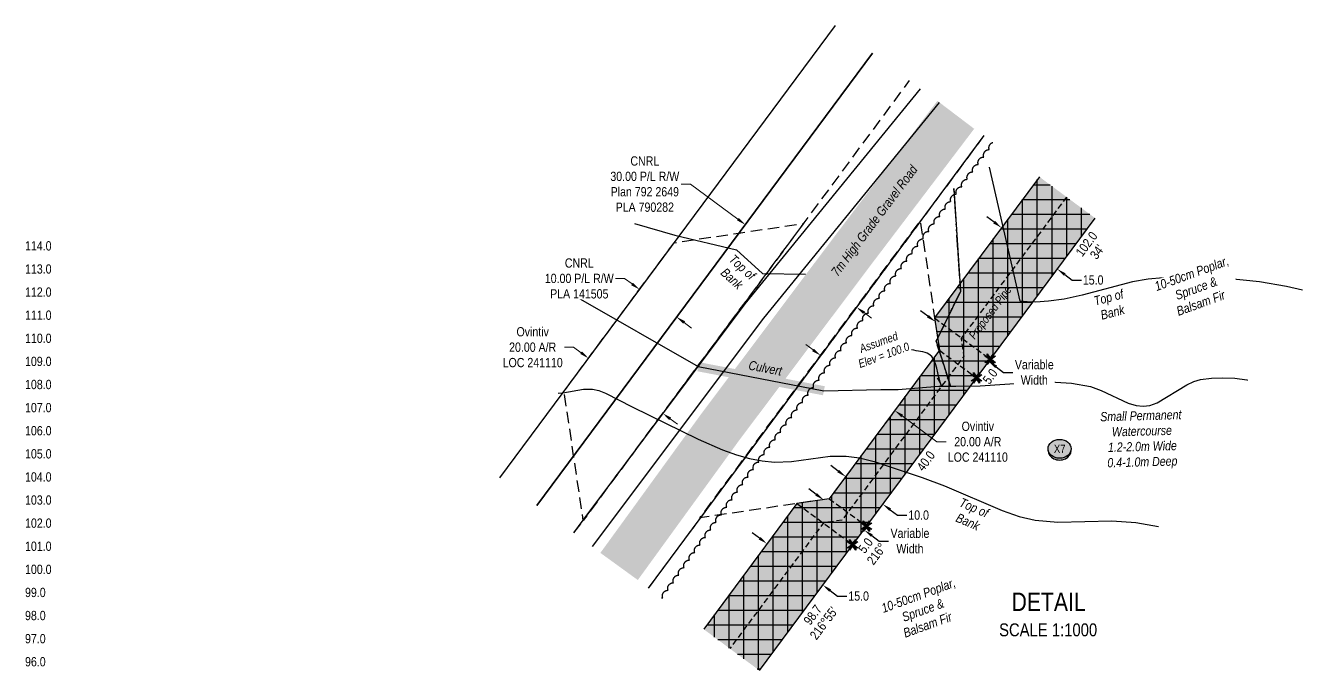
# Model space of a CAD drawing. Extents: x 391856 to 401992, y 6055951 to 6064954.
# Drawn here: x 399162 to 400543, y 6063983 to 6064681 of the extents above; entities that cross this region are included whole.
import ezdxf
from ezdxf.enums import TextEntityAlignment as Align

# ---------------------------------------------------------------- set-up
doc = ezdxf.new("R2010")
doc.units = 0
doc.header["$LTSCALE"] = 5
doc.header["$PDSIZE"] = 0.5
for name, pattern in [('0', [1, 1, 0]), ('foc-ACCESSROAD', [3.75, 2.5, -1.25]), ('foc-TOPO-ephemeral', [6.25, 3.125, -0.625, 0.625, -0.625, 0.625, -0.625]), ('foc-TRAV', [1.875, 1.25, -0.625]), ('UG_PIPE', [1.875, 1.25, -0.625])]:
    doc.linetypes.add(name, pattern=pattern)
doc.layers.get('Defpoints').update_dxf_attribs({"color": 9})
for name, color, linetype, lineweight in [('AS-GENERAL', 48, 'Continuous', 18), ('C-RW-T', 13, 'Continuous', 9), ('F-AR-T', 190, 'Continuous', 9), ('T-TEXT', 48, 'Continuous', 18)]:
    doc.layers.add(name, color=color, linetype=linetype, lineweight=lineweight)
for name, color, linetype in [('AS-PIPE-UG', 44, 'UG_PIPE'), ('AS-ROADS', 254, 'Continuous'), ('C-RW', 13, 'Continuous'), ('DETAIL-T', 7, 'Continuous'), ('F-AR', 190, 'foc-ACCESSROAD'), ('F-RW', 190, 'Continuous'), ('L-BD', 7, 'Continuous'), ('L-BD1', 253, 'Continuous'), ('L-MON', 1, 'Continuous'), ('P-CROSSINGS', 250, 'Continuous'), ('P-PROPOSED', 10, 'Continuous'), ('P-PROPOSED-H', 21, 'Continuous'), ('P-TEMP-BLUE-BORE-H', 131, 'Continuous'), ('P-TEMP-NO CUT-H', 104, 'Continuous'), ('P-TRAV', 4, 'foc-TRAV'), ('P-TXT', 4, 'Continuous'), ('S-T7', 7, 'Continuous'), ('T-BUSH', 110, '0'), ('T-BUSH-T', 110, 'Continuous'), ('T-CREEK', 160, 'Continuous'), ('T-DRAW', 143, 'foc-TOPO-ephemeral'), ('T-SLOPE', 48, 'Continuous'), ('T-WATER-T', 170, 'Continuous')]:
    doc.layers.add(name, color=color, linetype=linetype)
doc.styles.add('80', font='ARIALN.TTF', dxfattribs={"height": 10})
doc.styles.add('80CG', font='ARIALN.TTF', dxfattribs={"height": 10})
doc.styles.add('80L', font='ARIALN.TTF', dxfattribs={"height": 10})
doc.styles.add('Crossing', font='ARIALN.TTF', dxfattribs={"height": 10})
doc.styles.add('foc-LtypeFont', font='ARIALN.TTF', dxfattribs={"height": 7.35})
doc.linetypes.add('foc-TOPO-flowdirection-NOLINE', pattern='A,0,[">",foc-LtypeFont,S=0.3,R=0,X=0,Y=-0.945],-20,[">",foc-LtypeFont,S=0.3,R=0,X=0,Y=-0.945],0', length=20)
doc.dimstyles.new('Compass 5 000', dxfattribs={"dimscale": 5, "dimtxt": 9, "dimasz": 2, "dimexe": 0.2, "dimexo": 0.0625, "dimgap": 0.5, "dimtad": 0, "dimtih": 1, "dimtoh": 1, "dimzin": 0, "dimdsep": 46, "dimtxsty": '80CG', "dimcen": 0.1, "dimse1": 1, "dimse2": 1, "dimclrd": 256, "dimclrt": 256, "dimaunit": 1, "dimadec": 4, "dimazin": 0, "dimtfac": 0.06, "dimtofl": 0, "dimtmove": 0, "dimatfit": 1, "dimfxl": 0.2, "dimtolj": 1, "dimtzin": 0, "dimlwd": -1, "dimarcsym": 0})

# ---------------------------------------------------------------- blocks, each defined once
blk = doc.blocks.new('*D186')
at = {"layer": 'Defpoints', "color": 0, "transparency": 16777216}
for p in [(399764.6, 6064312.4), (399770.9, 6064320.8), (399844.9, 6064252.8)]:
    blk.add_point(p, dxfattribs=at)
at = {"layer": 'F-AR-T', "transparency": 16777216}
for p, q in [((399754.8, 6064332.7), (399744.8, 6064332.7)), ((399762.8, 6064326.8), (399754.8, 6064332.7)), ((399859.2, 6064255.3), (399867.2, 6064249.3))]:
    blk.add_line(p, q, dxfattribs=at)
for points in [[(399763.8, 6064328.1), (399761.9, 6064325.4), (399770.9, 6064320.8)], [(399860.2, 6064256.6), (399858.2, 6064253.9), (399851.2, 6064261.2)]]:
    blk.add_solid(points, dxfattribs=at)
at = {"layer": 'F-AR-T', "transparency": 16777216, "insert": (399710.5, 6064332.7), "char_height": 10, "attachment_point": 5, "style": '80CG', "bg_fill": 3, "box_fill_scale": 1.1, "bg_fill_color": 256, "bg_fill_true_color": 13158600, "bg_fill_transparency": 0}
blk.add_mtext('\\A1;Ovintiv\\P20.00 A/R\\PLOC 241110', dxfattribs=at)
blk = doc.blocks.new('*D187')
at = {"layer": 'Defpoints', "color": 0, "transparency": 16777216}
for p in [(400012.3, 6064311), (400102.1, 6064264.2), (400092.6, 6064251.4)]:
    blk.add_point(p, dxfattribs=at)
at = {"layer": 'F-AR-T', "transparency": 16777216}
for p, q in [((400013.8, 6064329.8), (400005.8, 6064335.7)), ((400110.2, 6064258.3), (400147.7, 6064230.4)), ((400147.7, 6064230.4), (400157.7, 6064230.4))]:
    blk.add_line(p, q, dxfattribs=at)
for points in [[(400014.8, 6064331.1), (400012.8, 6064328.4), (400021.8, 6064323.8)], [(400111.2, 6064259.6), (400109.2, 6064256.9), (400102.1, 6064264.2)]]:
    blk.add_solid(points, dxfattribs=at)
at = {"layer": 'F-AR-T', "transparency": 16777216, "insert": (400192, 6064230.4), "char_height": 10, "attachment_point": 5, "style": '80CG', "bg_fill": 3, "box_fill_scale": 1.1, "bg_fill_color": 256, "bg_fill_true_color": 13158600, "bg_fill_transparency": 0}
blk.add_mtext('\\A1;Ovintiv\\P20.00 A/R\\PLOC 241110', dxfattribs=at)
blk = doc.blocks.new('*D185')
at = {"layer": 'Defpoints', "color": 0, "transparency": 16777216}
for p in [(400288.8, 6064557.8), (400349, 6064513.1), (400278, 6064417.3)]:
    blk.add_point(p, dxfattribs=at)
at = {"layer": 'P-TXT', "transparency": 16777216}
for p, q in [((400209.7, 6064468), (400201.7, 6064473.9)), ((400286, 6064411.4), (400294, 6064405.4)), ((400294, 6064405.4), (400304, 6064405.4))]:
    blk.add_line(p, q, dxfattribs=at)
for points in [[(400210.7, 6064469.3), (400208.7, 6064466.6), (400217.7, 6064462)], [(400287, 6064412.7), (400285, 6064410), (400278, 6064417.3)]]:
    blk.add_solid(points, dxfattribs=at)
at = {"layer": 'P-TXT', "transparency": 16777216, "insert": (400316.8, 6064405.4), "char_height": 10, "attachment_point": 5, "style": '80CG'}
blk.add_mtext('\\A1;15.0', dxfattribs=at)
blk = doc.blocks.new('*D188')
at = {"layer": 'Defpoints', "color": 0, "transparency": 16777216}
for p in [(400046, 6064188.6), (400086.1, 6064158.8), (400089.2, 6064162.9)]:
    blk.add_point(p, dxfattribs=at)
at = {"layer": 'P-TXT', "transparency": 16777216}
for p, q in [((400041, 6064198.6), (400033, 6064204.6)), ((400097.2, 6064156.9), (400105.3, 6064151)), ((400105.3, 6064151), (400115.3, 6064151))]:
    blk.add_line(p, q, dxfattribs=at)
for points in [[(400042, 6064200), (400040, 6064197.3), (400049, 6064192.7)], [(400098.2, 6064158.3), (400096.2, 6064155.6), (400089.2, 6064162.9)]]:
    blk.add_solid(points, dxfattribs=at)
at = {"layer": 'P-TXT', "transparency": 16777216, "insert": (400128, 6064151), "char_height": 10, "attachment_point": 5, "style": '80CG'}
blk.add_mtext('\\A1;10.0', dxfattribs=at)
blk = doc.blocks.new('*D189')
at = {"layer": 'Defpoints', "color": 0, "transparency": 16777216}
for p in [(400024.3, 6064075.4), (399914, 6064052.6), (399974.2, 6064007.9)]:
    blk.add_point(p, dxfattribs=at)
at = {"layer": 'P-TXT', "transparency": 16777216}
for p, q in [((399956, 6064126), (399948, 6064132)), ((400032.3, 6064069.4), (400040.3, 6064063.4)), ((400040.3, 6064063.4), (400050.3, 6064063.4))]:
    blk.add_line(p, q, dxfattribs=at)
for points in [[(399957, 6064127.3), (399955, 6064124.7), (399964, 6064120)], [(400033.3, 6064070.7), (400031.3, 6064068.1), (400024.3, 6064075.4)]]:
    blk.add_solid(points, dxfattribs=at)
at = {"layer": 'P-TXT', "transparency": 16777216, "insert": (400063.1, 6064063.4), "char_height": 10, "attachment_point": 5, "style": '80CG'}
blk.add_mtext('\\A1;15.0', dxfattribs=at)
blk = doc.blocks.new('*D190')
at = {"layer": 'Defpoints', "color": 0, "transparency": 16777216}
for p in [(400145.9, 6064360.1), (400203.7, 6064317.2), (400203.8, 6064317.4)]:
    blk.add_point(p, dxfattribs=at)
at = {"layer": 'P-TXT', "transparency": 16777216}
for p, q in [((400138, 6064366.2), (400130, 6064372.2)), ((400211.9, 6064311.5), (400219.9, 6064305.5)), ((400219.9, 6064305.5), (400229.9, 6064305.5))]:
    blk.add_line(p, q, dxfattribs=at)
for points in [[(400139, 6064367.6), (400137, 6064364.9), (400146.1, 6064360.3)], [(400212.9, 6064312.8), (400210.9, 6064310.1), (400203.8, 6064317.4)]]:
    blk.add_solid(points, dxfattribs=at)
at = {"layer": 'P-TXT', "transparency": 16777216, "insert": (400253.1, 6064305.5), "char_height": 10, "attachment_point": 5, "style": '80CG', "bg_fill": 3, "box_fill_scale": 1.1, "bg_fill_color": 256, "bg_fill_true_color": 13158600, "bg_fill_transparency": 0}
blk.add_mtext('\\A1;Variable\\PWidth', dxfattribs=at)
blk = doc.blocks.new('*D191')
at = {"layer": 'Defpoints', "color": 0, "transparency": 16777216}
for p in [(400025.5, 6064168), (400069.3, 6064134.8), (400069.7, 6064135.3)]:
    blk.add_point(p, dxfattribs=at)
at = {"layer": 'P-TXT', "transparency": 16777216}
for p, q in [((400017.1, 6064173.4), (400009.1, 6064179.4)), ((400077.4, 6064128.9), (400085.4, 6064123)), ((400085.4, 6064123), (400095.4, 6064123))]:
    blk.add_line(p, q, dxfattribs=at)
for points in [[(400018.1, 6064174.8), (400016.1, 6064172.1), (400025.2, 6064167.5)], [(400078.4, 6064130.2), (400076.4, 6064127.6), (400069.3, 6064134.8)]]:
    blk.add_solid(points, dxfattribs=at)
at = {"layer": 'P-TXT', "transparency": 16777216, "insert": (400118.6, 6064123), "char_height": 10, "attachment_point": 5, "style": '80CG'}
blk.add_mtext('\\A1;Variable\\PWidth', dxfattribs=at)
blk = doc.blocks.new('TEMP')
h = blk.add_hatch(color=255)
h.dxf.hatch_style = 1
h.paths.add_polyline_path([(0, 0.25), (-0.67, 1.15), (-0.67, 0.67), (-1.15, 0.67), (-0.25, 0), (-1.15, -0.67), (-0.67, -0.67), (-0.67, -1.15), (0, -0.25), (0.67, -1.15), (0.67, -0.67), (1.15, -0.67), (0.25, 0), (1.15, 0.67), (0.67, 0.67), (0.67, 1.15)])
h.paths.add_polyline_path([(0.57, 0.85), (0.57, 0.57), (0.85, 0.57), (0.08, 0), (0.85, -0.57), (0.57, -0.57), (0.57, -0.85), (0, -0.08), (-0.57, -0.85), (-0.57, -0.57), (-0.85, -0.57), (-0.08, 0), (-0.85, 0.57), (-0.57, 0.57), (-0.57, 0.85), (0, 0.08)], flags=16)
h = blk.add_hatch(color=1)
h.dxf.hatch_style = 1
h.paths.add_polyline_path([(0, 0.08), (-0.57, 0.85), (-0.57, 0.57), (-0.85, 0.57), (-0.08, 0), (-0.85, -0.57), (-0.57, -0.57), (-0.57, -0.85), (0, -0.08), (0.57, -0.85), (0.57, -0.57), (0.85, -0.57), (0.08, 0), (0.85, 0.57), (0.57, 0.57), (0.57, 0.85)])
at = {"color": 1}
for p, q in [((-0.08, 0), (0.08, 0)), ((0, 0.08), (0, -0.08))]:
    blk.add_line(p, q, dxfattribs=at)
at = {"color": 255, "flags": 128}
blk.add_lwpolyline([(-0.25, 0), (-1.15, 0.67), (-0.67, 0.67), (-0.67, 1.15), (0, 0.25), (0.67, 1.15), (0.67, 0.67), (1.15, 0.67), (0.25, 0), (1.15, -0.67), (0.67, -0.67), (0.67, -1.15), (0, -0.25), (-0.67, -1.15), (-0.67, -0.67), (-1.15, -0.67)], close=True, dxfattribs=at)
at = {"color": 1, "flags": 128}
blk.add_lwpolyline([(-0.08, 0), (-0.85, 0.57), (-0.57, 0.57), (-0.57, 0.85), (0, 0.08), (0.57, 0.85), (0.57, 0.57), (0.85, 0.57), (0.08, 0), (0.85, -0.57), (0.57, -0.57), (0.57, -0.85), (0, -0.08), (-0.57, -0.85), (-0.57, -0.57), (-0.85, -0.57)], close=True, dxfattribs=at)
blk = doc.blocks.new('*D192')
at = {"layer": 'C-RW-T', "transparency": 16777216}
for p, q in [((399810, 6064407.1), (399800, 6064407.1)), ((399818, 6064401.2), (399810, 6064407.1)), ((399874.3, 6064359.5), (399882.3, 6064353.5))]:
    blk.add_line(p, q, dxfattribs=at)
for points in [[(399819, 6064402.5), (399817, 6064399.8), (399826.1, 6064395.2)], [(399875.3, 6064360.8), (399873.3, 6064358.1), (399866.2, 6064365.4)]]:
    blk.add_solid(points, dxfattribs=at)
at = {"layer": 'Defpoints', "color": 0, "transparency": 16777216}
for p in [(399826.1, 6064395.2), (399829.9, 6064400.4), (399870.1, 6064370.5)]:
    blk.add_point(p, dxfattribs=at)
at = {"layer": 'C-RW-T', "transparency": 16777216, "insert": (399760.9, 6064407.1), "char_height": 10, "attachment_point": 5, "style": '80CG', "bg_fill": 3, "box_fill_scale": 1.1, "bg_fill_color": 256, "bg_fill_true_color": 13158600, "bg_fill_transparency": 0}
blk.add_mtext('\\A1;CNRL\\P10.00 P/L R/W\\PPLA 141505', dxfattribs=at)
blk = doc.blocks.new('*D193')
at = {"layer": 'C-RW-T', "transparency": 16777216}
for p, q in [((399881.3, 6064509.2), (399871.3, 6064509.2)), ((399932.4, 6064471.3), (399881.3, 6064509.2)), ((400068.9, 6064370.1), (400076.9, 6064364.1))]:
    blk.add_line(p, q, dxfattribs=at)
for points in [[(399933.4, 6064472.7), (399931.4, 6064470), (399940.4, 6064465.4)], [(400069.9, 6064371.4), (400067.9, 6064368.7), (400060.9, 6064376)]]:
    blk.add_solid(points, dxfattribs=at)
at = {"layer": 'Defpoints', "color": 0, "transparency": 16777216}
for p in [(400060.9, 6064376), (399816, 6064297.7), (399936.5, 6064208.4)]:
    blk.add_point(p, dxfattribs=at)
at = {"layer": 'C-RW-T', "transparency": 16777216, "insert": (399831.8, 6064509.2), "char_height": 10, "attachment_point": 5, "style": '80CG'}
blk.add_mtext('\\A1;CNRL\\P30.00 P/L R/W\\PPlan 792 2649\\PPLA 790282', dxfattribs=at)
blk = doc.blocks.new('xing2')
h = blk.add_hatch(color=50)
h.dxf.hatch_style = 1
edge = h.paths.add_edge_path()
edge.add_ellipse((0, 0), major_axis=(-12.5, 0), ratio=0.816297, start_angle=0, end_angle=360)
h = blk.add_hatch(color=250)
h.dxf.hatch_style = 1
edge = h.paths.add_edge_path()
edge.add_ellipse((0, -2), major_axis=(-12.5, 0), ratio=0.816297, start_angle=0, end_angle=180)
edge.add_line((12.5, -2), (12.5, 0))
edge.add_ellipse((0, 0), major_axis=(-12.5, 0), ratio=0.816297, start_angle=0, end_angle=180, ccw=False)
edge.add_line((-12.5, 0), (-12.5, -2))
at = {"color": 250}
blk.add_ellipse((0, 0), major_axis=(-12.5, 0), ratio=0.816297, dxfattribs=at)
blk.add_ellipse((0, -2), major_axis=(-12.5, 0), ratio=0.816297, start_param=0, end_param=3.141593, dxfattribs=at)
at = {"color": 250, "style": 'Crossing'}
blk.add_attdef('CROSSING', text='', height=9, dxfattribs=at).set_placement((0.1, 0), align=Align.MIDDLE_CENTER)
at = {"color": 250, "style": 'Crossing', "flags": 1}
for tag, p in [('OWNER', (0.1, -12.5)), ('DESCRIPTION', (0.1, -25.8)), ('LOCATION', (0.1, -39.3)), ('DWG_REF', (0.1, -52.8))]:
    blk.add_attdef(tag, text='', height=9, dxfattribs=at).set_placement(p, align=Align.MIDDLE_CENTER)

msp = doc.modelspace()

# ---------------------------------------------------------------- hatches: boundary and pattern name
at = {"layer": 'P-PROPOSED-H'}
h = msp.add_hatch(color=256, dxfattribs=at)
h.dxf.hatch_style = 1
h.paths.add_polyline_path([(400318.822, 6064472.414), (400258.588, 6064517.1), (400145.282, 6064364.369), (400150.466, 6064329.397), (400031.347, 6064168.831), (399996.367, 6064163.639), (399895.462, 6064027.623), (399955.695, 6063982.937)])
at = {"layer": 'P-TEMP-BLUE-BORE-H'}
h = msp.add_hatch(color=256, dxfattribs=at)
h.dxf.hatch_style = 1
h.paths.add_polyline_path([(400318.822, 6064472.414), (400258.588, 6064517.1), (400145.282, 6064364.369), (400150.466, 6064329.397), (400031.347, 6064168.831), (399996.367, 6064163.639), (399895.462, 6064027.623), (399955.695, 6063982.937)])
at = {"layer": 'P-TEMP-NO CUT-H'}
h = msp.add_hatch(dxfattribs=at)
h.set_pattern_fill('ANSI37', color=256, scale=5, angle=45)
h.set_pattern_definition([(90, (-8e-10, 718.848), (-15.875, 3e-15), []), (180, (-8e-10, 718.848), (-3e-15, -15.875), [])])
h.paths.add_polyline_path([(400318.822, 6064472.414), (400258.588, 6064517.1), (400145.282, 6064364.369), (400150.466, 6064329.397), (400031.347, 6064168.831), (399996.367, 6064163.639), (399895.462, 6064027.623), (399955.695, 6063982.937)])

# ---------------------------------------------------------------- linework, layer by layer
at = {"layer": 'AS-GENERAL', "const_width": 10, "flags": 128}
msp.add_lwpolyline([(400025.499, 6064285.618), (399889.611, 6064311.588)], dxfattribs=at)
at = {"layer": 'AS-PIPE-UG', "flags": 128}
msp.add_lwpolyline([(400288.058, 6064495.237), (400173.855, 6064342.106), (400176.714, 6064322.819), (400045.258, 6064145.622), (400025.088, 6064142.628), (399923.697, 6064006.676)], dxfattribs=at)
at = {"layer": 'AS-ROADS', "const_width": 50, "flags": 128}
msp.add_lwpolyline([(399803.987, 6064095.486), (399912.97, 6064245.742), (400056.851, 6064437.426), (400168.18, 6064584.172)], dxfattribs=at)
at = {"layer": 'C-RW'}
for points in [[(399674.809, 6064191.321), (400037.938, 6064680.795)], [(399714.976, 6064161.521), (400078.124, 6064650.982)], [(400078.124, 6064650.982), (399714.976, 6064161.521)], [(400198.574, 6064561.623), (399835.448, 6064072.146)]]:
    msp.add_lwpolyline(points, dxfattribs=at)
at = {"layer": 'F-AR', "flags": 128}
for points in [[(399755.117, 6064131.742), (400118.256, 6064621.209)], [(400198.574, 6064561.623), (399835.448, 6064072.146)]]:
    msp.add_lwpolyline(points, dxfattribs=at)
for points in [[(400003.498, 6064466.581), (399765.209, 6064145.342), (399754.837, 6064215.241), (399744.458, 6064285.22), (399863.601, 6064445.839), (399933.674, 6064456.284), (400003.498, 6064466.581)], [(400031.347, 6064168.831), (399891.461, 6064148.067), (400129.756, 6064469.292), (400150.48, 6064329.48), (400031.347, 6064168.831)]]:
    msp.add_lwpolyline(points, close=True, dxfattribs=at)
at = {"layer": 'F-RW'}
for points in [[(399755.014, 6064131.819), (399765.171, 6064145.429), (399940.358, 6064379.526), (400130.079, 6064612.438)], [(400150.177, 6064597.528), (399960.061, 6064364.13), (399774.919, 6064117.051)]]:
    msp.add_lwpolyline(points, dxfattribs=at)
at = {"layer": 'P-PROPOSED', "flags": 128}
for points in [[(400258.588, 6064517.1), (400145.282, 6064364.369), (400150.466, 6064329.397), (400031.347, 6064168.831), (399996.367, 6064163.639), (399895.462, 6064027.623)], [(399955.695, 6063982.937), (400318.822, 6064472.414)]]:
    msp.add_lwpolyline(points, dxfattribs=at)
at = {"layer": 'P-TRAV', "flags": 128}
for points in [[(400145.282, 6064364.369), (400205.516, 6064319.684)], [(400150.466, 6064329.397), (400190.622, 6064299.607)], [(399996.367, 6064163.639), (400056.601, 6064118.953)], [(400031.347, 6064168.831), (400071.503, 6064139.041)]]:
    msp.add_lwpolyline(points, dxfattribs=at)
at = {"layer": 'T-BUSH', "flags": 128}
msp.add_lwpolyline([(399849.89, 6064061.432, -0.05232999), (399851.158, 6064061.56, -0.52056705), (399856.927, 6064069.728, -0.52056705), (399862.696, 6064077.896, -0.52056705), (399868.464, 6064086.065, -0.52056705), (399874.233, 6064094.233, -0.52056705), (399880.002, 6064102.401, -0.52056705), (399885.771, 6064110.569, -0.52056705), (399891.54, 6064118.738, -0.52056705), (399897.309, 6064126.906, -0.52056705), (399903.077, 6064135.074, -0.52056705), (399908.846, 6064143.242, -0.52056705), (399914.615, 6064151.411, -0.52056705), (399920.384, 6064159.579, -0.52056705), (399926.153, 6064167.747, -0.52056705), (399931.922, 6064175.915, -0.52056705), (399937.69, 6064184.084, -0.52056705), (399943.459, 6064192.252, -0.52056705), (399949.228, 6064200.42, -0.52056705), (399955.148, 6064208.479, -0.52056705), (399961.074, 6064216.534, -0.52056705), (399967.001, 6064224.589, -0.52056705), (399972.927, 6064232.644, -0.52056705), (399978.853, 6064240.699, -0.52056705), (399984.779, 6064248.754, -0.52056705), (399990.705, 6064256.809, -0.52056705), (399996.631, 6064264.864, -0.52056705), (400002.557, 6064272.919, -0.52056705), (400008.483, 6064280.974, -0.52056705), (400014.409, 6064289.028, -0.52056705), (400020.335, 6064297.083, -0.52056705), (400026.261, 6064305.138, -0.52056705), (400032.187, 6064313.193, -0.52056705), (400038.113, 6064321.248, -0.52056705), (400044.039, 6064329.303, -0.52056705), (400049.965, 6064337.358, -0.52056705), (400055.891, 6064345.413, -0.52056705), (400061.818, 6064353.468, -0.52056705), (400067.744, 6064361.523, -0.52056705), (400073.67, 6064369.578, -0.52056705), (400079.596, 6064377.633, -0.52056705), (400085.522, 6064385.688, -0.52056705), (400091.448, 6064393.742, -0.52056705), (400097.391, 6064401.785, -0.52056705), (400103.334, 6064409.827, -0.52056705), (400109.278, 6064417.869, -0.52056705), (400115.221, 6064425.912, -0.52056705), (400121.164, 6064433.954, -0.52056705), (400127.107, 6064441.996, -0.52056705), (400133.051, 6064450.038, -0.52056705), (400138.994, 6064458.08, -0.52056705), (400144.937, 6064466.123, -0.52056705), (400150.881, 6064474.165, -0.52056705), (400156.824, 6064482.207, -0.52056705), (400162.767, 6064490.249, -0.52056705), (400168.711, 6064498.291, -0.52056705), (400174.654, 6064506.334, -0.52056705), (400180.597, 6064514.376, -0.52056705), (400186.54, 6064522.418, -0.52056705), (400192.484, 6064530.46, -0.52056705), (400198.427, 6064538.502, -0.52056705), (400204.37, 6064546.545, -0.42358305), (400208.403, 6064554.331, -0.42358305)], format="xyb", dxfattribs=at)
at = {"layer": 'T-CREEK', "linetype": 'foc-TOPO-flowdirection-NOLINE', "flags": 128}
msp.add_lwpolyline([(399757.2, 6064387.653), (399889.511, 6064311.743), (400025.499, 6064285.618), (400086.929, 6064287.035), (400105.721, 6064286.855), (400149.73, 6064290.415), (400168.286, 6064290.699), (400194.548, 6064290.787), (400247.873, 6064294.456), (400270.235, 6064295.134), (400293.402, 6064293.863), (400313.736, 6064290.15), (400325.286, 6064285.998), (400354.753, 6064272.037), (400363.311, 6064269.534), (400370.98, 6064268.794), (400378.218, 6064269.82), (400386.066, 6064272.711), (400418.11, 6064292.132), (400425.786, 6064295.643), (400432.838, 6064297.627), (400444.605, 6064299.178), (400457.126, 6064299.662), (400470.054, 6064299.066), (400482.909, 6064297.411), (400483.843, 6064297.179)], dxfattribs=at)
at = {"layer": 'T-CREEK', "flags": 128}
msp.add_lwpolyline([(399757.2, 6064387.653), (399889.511, 6064311.743), (400025.499, 6064285.618), (400086.929, 6064287.035), (400105.721, 6064286.855), (400149.73, 6064290.415), (400168.286, 6064290.699), (400194.548, 6064290.787), (400247.873, 6064294.456), (400270.235, 6064295.134), (400293.402, 6064293.863), (400313.736, 6064290.15), (400325.286, 6064285.998), (400354.753, 6064272.037), (400363.311, 6064269.534), (400370.98, 6064268.794), (400378.218, 6064269.82), (400386.066, 6064272.711), (400418.11, 6064292.132), (400425.786, 6064295.643), (400432.838, 6064297.627), (400444.605, 6064299.178), (400457.126, 6064299.662), (400470.054, 6064299.066), (400482.909, 6064297.411), (400483.843, 6064297.179)], dxfattribs=at)
at = {"layer": 'T-DRAW', "flags": 128}
msp.add_lwpolyline([(400162.46, 6064290.624), (400146.901, 6064339.328), (400173.271, 6064393.119), (400166.208, 6064504.327)], dxfattribs=at)
at = {"layer": 'T-DRAW', "linetype": 'foc-TOPO-flowdirection-NOLINE', "flags": 128}
msp.add_lwpolyline([(400166.208, 6064504.327), (400173.271, 6064393.119), (400146.901, 6064339.328), (400162.46, 6064290.624)], dxfattribs=at)
at = {"layer": 'T-SLOPE'}
for points in [[(400543.174, 6064394.536), (400525.855, 6064398.286), (400496.532, 6064403.585), (400461.392, 6064407.246), (400426.994, 6064408.545), (400392.664, 6064407.63), (400376.179, 6064406.207), (400359.491, 6064403.292), (400304.929, 6064388.986), (400285.489, 6064384.769), (400268.628, 6064382.589), (400254.702, 6064381.485), (400245.283, 6064381.664), (400237.813, 6064382.663), (400204.689, 6064527.634)], [(399820.812, 6064466.463), (399864.215, 6064454.077), (399930.884, 6064437.931), (399959.099, 6064412.349), (400005.445, 6064411.787)], [(399738.207, 6064283.091), (399743.112, 6064283.317), (399765.511, 6064287.484), (399775.055, 6064287.478), (399781.921, 6064285.917), (399789.405, 6064283.05), (399818.153, 6064268.116), (399889.378, 6064233.296), (399915.848, 6064221.76), (399930.914, 6064216.417), (399945.12, 6064212.444), (399958.742, 6064209.764), (399971.921, 6064208.353), (399990.486, 6064208.973), (400032.139, 6064214.785), (400049.48, 6064214.927), (400063.966, 6064212.879), (400079.981, 6064209.051), (400131.843, 6064191.881), (400156.08, 6064182.871), (400218.279, 6064155.917), (400236.91, 6064149.664), (400253.992, 6064145.652), (400278.625, 6064143.375), (400337.007, 6064144.856), (400362.987, 6064143.155), (400387.319, 6064138.796)]]:
    msp.add_lwpolyline(points, dxfattribs=at)

# ---------------------------------------------------------------- block references
at = {"layer": 'L-MON', "color": 5, "xscale": 5.000000000000034, "yscale": 5.000000000000034, "zscale": 5.000000000000034}
for p in [(400071.503, 6064139.041), (400056.601, 6064118.953)]:
    msp.add_blockref('TEMP', p, dxfattribs=at)
at = {"layer": 'P-CROSSINGS'}
msp.add_blockref('xing2', (400280.507, 6064222.835), dxfattribs=at).add_auto_attribs({'CROSSING': 'X7'})

# ---------------------------------------------------------------- texts
at = {"layer": 'DETAIL-T', "color": 3, "insert": (400214.557, 6064067.235), "char_height": 20, "width": 105.50559, "attachment_point": 1, "style": '80CG'}
msp.add_mtext('\\pi13.9397;DETAIL\\P\\pi0.46289;{\\H0.7x;SCALE 1:1000}', dxfattribs=at)
at = {"layer": 'L-BD', "insert": (400052.424, 6064331.168), "char_height": 9, "attachment_point": 1, "rotation": 20, "style": '80L'}
msp.add_mtext_dynamic_manual_height_columns('\\pi11.27927;{\\fArial Narrow|b0|i1|c0|p34;Assumed\\P\\pi4.36044;Elev = 100.0}', width=65.96849, gutter_width=45, heights=[0], dxfattribs=at)
at = {"layer": 'L-BD1', "style": '80L'}
for s, rotation, p in [('102.0', 53.4295, (400309.577, 6064444.414)), ("34'", 53.4295, (400321.021, 6064435.924)), ('5.0', 53.4295, (400205.276, 6064301.16)), ('40.0', 53.4295, (400135.758, 6064209.638)), ('5.0', 53.4295, (400070.501, 6064118.134)), ('216°', 53.4295, (400082.548, 6064109.197)), ('98.7', 53.0706, (400013.383, 6064043.158)), ("216°55'", 53.0706, (400025.374, 6064034.145))]:
    msp.add_text(s, height=10, rotation=rotation, dxfattribs=at).set_placement(p, align=Align.MIDDLE)
at = {"layer": 'S-T7', "style": '80'}
for s, p in [('114.0', (399161.395, 6064442.377)), ('113.0', (399161.395, 6064417.377)), ('112.0', (399161.395, 6064392.377)), ('111.0', (399161.395, 6064367.377)), ('110.0', (399161.395, 6064342.377)), ('109.0', (399161.395, 6064317.377)), ('108.0', (399161.395, 6064292.377)), ('107.0', (399161.395, 6064267.377)), ('106.0', (399161.395, 6064242.377)), ('105.0', (399161.395, 6064217.377)), ('104.0', (399161.395, 6064192.377)), ('103.0', (399161.395, 6064167.377)), ('102.0', (399161.395, 6064142.377)), ('101.0', (399161.395, 6064117.377)), ('100.0', (399161.395, 6064092.377)), ('99.0', (399161.395, 6064067.377)), ('98.0', (399161.395, 6064042.377)), ('97.0', (399161.395, 6064017.377)), ('96.0', (399161.395, 6063992.377))]:
    msp.add_text(s, height=10, dxfattribs=at).set_placement(p, align=Align.MIDDLE_LEFT)
at = {"layer": 'T-BUSH-T', "insert": (400084.897, 6064053.941), "char_height": 10, "attachment_point": 1, "rotation": 20, "style": '80L'}
msp.add_mtext_dynamic_manual_height_columns('\\pi1.79345;{\\fArial Narrow|b0|i1|c0|p34;10-50cm Poplar,\\P\\pi19.32074;Spruce & \\P\\pi14.76753;Balsam Fir}', width=84.77381, gutter_width=50, heights=[0], dxfattribs=at)
at = {"layer": 'T-TEXT', "char_height": 10, "attachment_point": 1, "style": '80L'}
for s, width, insert, rotation in [('\\pi3.62224;{\\fArial Narrow|b0|i1|c0|p34;7m High Grade Gravel Road}', 151.50779, (400030.306, 6064411.797), 53.162465), ('\\pi0.76282;{\\fArial Narrow|b0|i1|c0|p34;Top of \\P\\pi3.92449;Bank}', 34.07681, (399928.019, 6064434.498), 317.80247), ('\\pi0.76282;{\\fArial Narrow|b0|i1|c0|p34;Top of \\P\\pi3.92449;Bank}', 34.07681, (400315.757, 6064387.133), 14.691836), ('\\pi0.54454;{\\fArial Narrow|b0|i1|c0|p34;Culvert}', 36.82578, (399944.714, 6064318.604), 349.18043), ('\\pi0.76282;{\\fArial Narrow|b0|i1|c0|p34;Top of \\P\\pi3.92449;Bank}', 34.07681, (400174.278, 6064170.458), 336.570202)]:
    msp.add_mtext_dynamic_manual_height_columns(s, width=width, gutter_width=50, heights=[0], dxfattribs=dict(at, insert=insert, rotation=rotation))
at = {"layer": 'T-WATER-T', "insert": (400323.821, 6064262.497), "char_height": 10, "attachment_point": 1, "rotation": 1.533409, "style": '80L'}
msp.add_mtext_dynamic_manual_height_columns('\\pi0.45587;{\\fArial Narrow|b0|i1|c0|p34;Small Permanent \\P\\pi12.6148;Watercourse\\P\\pi7.96951;1.2-2.0m Wide\\P\\pi6.86446;0.4-1.0m Deep}', width=88.45607, gutter_width=50, heights=[0], dxfattribs=at)

# ---------------------------------------------------------------- dimensions: what is measured, and where the dimension line sits
at = {"layer": 'C-RW-T'}
dim = msp.add_linear_dim(base=(400060.876, 6064376.015), p1=(399816.041, 6064297.724), p2=(399936.498, 6064208.36), angle=323.429492, text='CNRL\\P30.00 P/L R/W\\PPlan 792 2649\\PPLA 790282', dimstyle='Compass 5 000', dxfattribs=at)
dim.commit()
dim.dimension.update_dxf_attribs({"geometry": '*D193', "text_midpoint": (399831.831, 6064509.24), "dimtype": 161})
at = {"layer": 'P-TXT'}
for base, p1, p2, picture, middle in [((400277.955, 6064417.328), (400288.799, 6064557.823), (400349.033, 6064513.137), '*D185', (400316.782, 6064405.402)), ((400024.257, 6064075.355), (399913.958, 6064052.556), (399974.192, 6064007.87), '*D189', (400063.084, 6064063.43))]:
    dim = msp.add_linear_dim(base=base, p1=p1, p2=p2, angle=323.429492, text='15.0', dimstyle='Compass 5 000', dxfattribs=at)
    dim.commit()
    dim.dimension.update_dxf_attribs({"geometry": picture, "text_midpoint": middle, "dimtype": 161})
dim = msp.add_aligned_dim(p1=(400025.526, 6064167.967), p2=(400069.687, 6064135.326), distance=-0.602, text='Variable\\PWidth', dimstyle='Compass 5 000', dxfattribs=at)
dim.commit()
dim.dimension.update_dxf_attribs({"geometry": '*D191', "text_midpoint": (400118.649, 6064122.955)})

# ---------------------------------------------------------------- leaders
at = {"layer": 'L-BD', "path_type": 1}
msp.add_leader([(400152.72, 6064290.475), (400139.025, 6064325.252), (400120.351, 6064329.862)], dimstyle='Compass 5 000', override={"dimgap": 0.5, "dimtad": 0}, dxfattribs=at)

# ---------------------------------------------------------------- next in the draw order: texts
at = {"layer": 'T-BUSH-T', "insert": (400380.442, 6064402.184), "char_height": 10, "attachment_point": 1, "rotation": 20, "style": '80L', "bg_fill": 3, "box_fill_scale": 1.15, "bg_fill_color": 256, "bg_fill_true_color": 256, "bg_fill_transparency": 0}
msp.add_mtext_dynamic_manual_height_columns('\\pi1.79345;{\\fArial Narrow|b0|i1|c0|p34;10-50cm Poplar,\\P\\pi19.32074;Spruce & \\P\\pi14.76753;Balsam Fir}', width=84.77381, gutter_width=50, heights=[0], dxfattribs=at)

# ---------------------------------------------------------------- next in the draw order: dimensions: what is measured, and where the dimension line sits
at = {"layer": 'C-RW-T'}
dim = msp.add_aligned_dim(p1=(399870.054, 6064370.548), p2=(399829.868, 6064400.361), distance=6.389, text='CNRL\\P10.00 P/L R/W\\PPLA 141505', dimstyle='Compass 5 000', override={"dimtfill": 1}, dxfattribs=at)
dim.commit()
dim.dimension.update_dxf_attribs({"geometry": '*D192', "text_midpoint": (399760.916, 6064407.146)})
at = {"layer": 'F-AR-T'}
dim = msp.add_linear_dim(base=(400102.126, 6064264.237), p1=(400012.296, 6064310.954), p2=(400092.592, 6064251.385), angle=323.429492, text='Ovintiv\\P20.00 A/R\\PLOC 241110', dimstyle='Compass 5 000', override={"dimtfill": 1}, dxfattribs=at)
dim.commit()
dim.dimension.update_dxf_attribs({"geometry": '*D187', "text_midpoint": (400192.022, 6064230.404), "dimtype": 161})

# ---------------------------------------------------------------- next in the draw order: dimensions: what is measured, and where the dimension line sits
dim = msp.add_linear_dim(base=(399770.878, 6064320.816), p1=(399844.927, 6064252.81), p2=(399764.624, 6064312.385), angle=143.429103, text='Ovintiv\\P20.00 A/R\\PLOC 241110', dimstyle='Compass 5 000', override={"dimtfill": 1}, dxfattribs=at)
dim.commit()
dim.dimension.update_dxf_attribs({"geometry": '*D186', "text_midpoint": (399710.508, 6064332.745), "dimtype": 161})
at = {"layer": 'P-TXT'}
dim = msp.add_linear_dim(base=(400203.83, 6064317.41), p1=(400145.917, 6064360.086), p2=(400203.692, 6064317.225), angle=323.429492, text='Variable\\PWidth', dimstyle='Compass 5 000', override={"dimtfill": 1}, dxfattribs=at)
dim.commit()
dim.dimension.update_dxf_attribs({"geometry": '*D190', "text_midpoint": (400253.143, 6064305.483), "dimtype": 161})
dim = msp.add_linear_dim(base=(400089.192, 6064162.884), p1=(400045.991, 6064188.57), p2=(400086.147, 6064158.78), angle=323.429492, text='10.0', dimstyle='Compass 5 000', dxfattribs=at)
dim.commit()
dim.dimension.update_dxf_attribs({"geometry": '*D188', "text_midpoint": (400128.018, 6064150.959), "dimtype": 161})

# ---------------------------------------------------------------- next in the draw order: block references
at = {"layer": 'L-MON', "color": 5, "xscale": 5.000000000000034, "yscale": 5.000000000000034, "zscale": 5.000000000000034}
for p in [(400205.516, 6064319.684), (400190.622, 6064299.607)]:
    msp.add_blockref('TEMP', p, dxfattribs=at)

# ---------------------------------------------------------------- next in the draw order: texts
at = {"layer": 'T-TEXT', "insert": (400181.283, 6064345.651), "char_height": 9, "attachment_point": 1, "rotation": 53.285075, "style": '80L'}
msp.add_mtext_dynamic_manual_height_columns('\\pi0.26601;{\\fArial Narrow|b0|i1|c0|p34;Proposed Pipe}', width=67.46722, gutter_width=45, heights=[0], dxfattribs=at)

doc.saveas('drawing.dxf')
